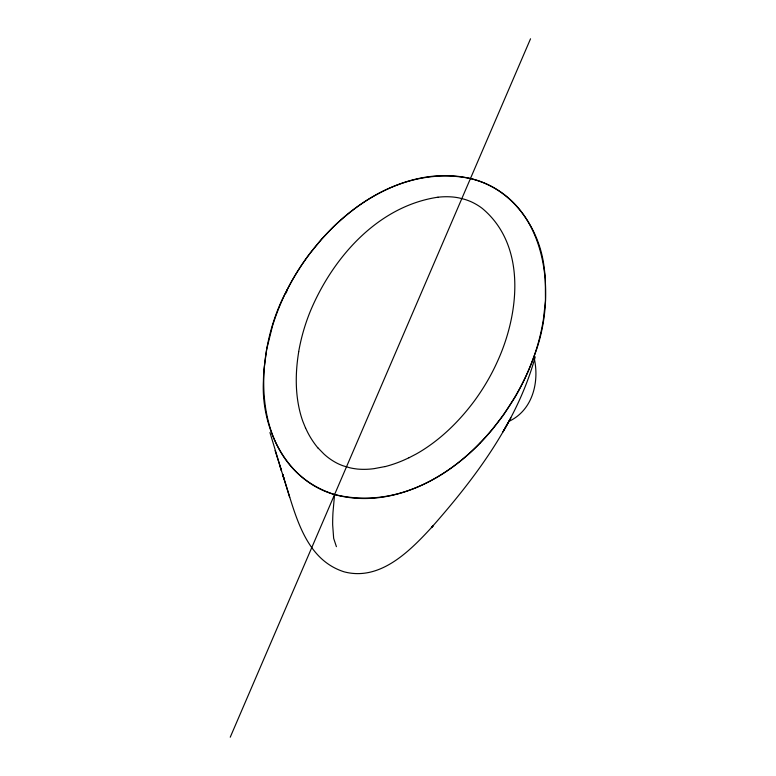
<?xml version="1.0" encoding="UTF-8"?>
<svg xmlns="http://www.w3.org/2000/svg" width="776" height="776" viewBox="0 0 776 776"><rect width="100%" height="100%" fill="white"/><g stroke="black" fill="none" stroke-linecap="round" stroke-linejoin="round"><path stroke-width="1.16" d="M480.392 442.747A280.078 215.059 -5.5 0 0 492.498 429.264L503.265 415.315L514.915 397.38A338.598 255.721 -7.3 0 0 543.394 319.499L545.46 300.991L545.353 279.069A275.121 209.345 -4.7 0 0 544.218 268.254C539.834 227.513 511.665 187.967 470.45 178.538C392.171 162.572 320.42 224.041 287.071 289.962C251.075 355.457 249.445 467.433 334.572 494.545L332.972 512.5A158.993 29.828 -74.2 0 0 332.671 524.886L333.661 538.35L336.415 546.673M298.731 351.693C295.268 372.616 295.025 394.441 300.787 414.985A141.649 114.479 3.2 0 0 302.902 421.533L305.482 427.886M286.354 292.901L287.071 289.962M535.217 356.882C517.175 422.163 475.591 477.618 431.417 527.612L433.406 525.468C410.96 549.922 380.88 581.496 344.156 571.834C302.882 558.71 294.608 509.91 282.503 474.078L284.026 478.908L279.806 465.445M334.572 494.545C424.763 516.205 505.642 435.608 533.869 356.785C558.895 293.794 547.041 197.55 470.45 178.538C425.423 167.897 378.678 187.549 344.69 216.649A288.449 227.581 9.3 0 0 332.962 227.3L322.098 238.639L309.702 253.713A358.784 284.811 12.7 0 0 272.444 326.162L266.711 349.151L264.024 368.949A289.681 231.258 9.3 0 0 263.413 381.074C260.92 428.4 286.334 481.052 334.572 494.545C388.155 509.308 443.824 481.013 480.383 442.747M230.239 737.2L530.532 38.8M510.88 417.866L502.964 431.883L509.075 421.087M508.998 421.329C533.219 409.98 539.815 380.754 533.869 356.785M408.952 457.791L415.994 454.125A139.855 111.269 -2.3 0 0 422.833 450.061C443.077 437.189 460.284 419.913 474.534 400.717A294.647 222.877 -6.8 0 0 497.309 361.752C519.231 314.047 526.914 245.614 482.226 208.375A55.057 40.905 2.7 0 0 470.692 201.547L469.47 201.062A43.252 31.991 3 0 0 464.485 199.306L459.13 197.958A43.243 31.991 2.9 0 0 453.776 197.104L452.418 196.968A55.096 40.963 2.9 0 0 437.984 197.22M385.022 466.57L374.1 468.646A60.935 50.062 -1.2 0 1 357.29 469.053L355.728 468.83A48.325 39.915 -1.3 0 1 349.559 467.705L343.448 465.91A48.316 39.906 -1.4 0 1 337.822 463.592L336.474 462.913A60.974 50.139 -0.8 0 1 323.864 453.941L318.131 448.062M437.974 197.191C377.99 206.144 333.05 257.273 310.507 310.807A310.992 246.71 11.9 0 0 298.682 351.693M275.092 450.546L281.504 470.79L269.961 432.542M289.681 497.377L282.503 474.078M408.923 457.743A108.727 87.552 -1.6 0 1 385.051 466.628M318.044 448.111A108.698 88.348 1.5 0 1 305.56 427.867"/></g></svg>
